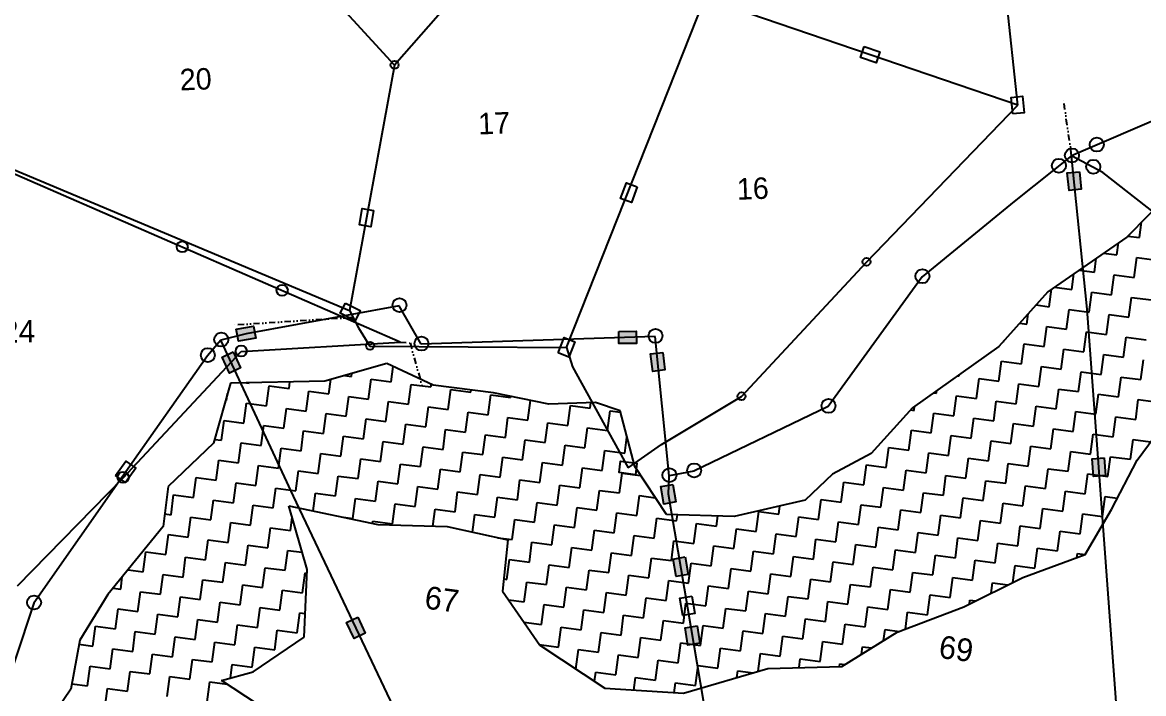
# Model space of a CAD drawing. Header units: metres. Extents: x 291285 to 296393, y 1982985 to 1990470.
# Drawn here: x 293121 to 294033, y 1986181 to 1986727 of the extents above; entities that cross this region are included whole.
import ezdxf

# ---------------------------------------------------------------- set-up
doc = ezdxf.new("R2010")
doc.units = ezdxf.units.M
doc.linetypes.add('DIVIDE', pattern=[1.25, 0.5, -0.25, 0, -0.25, 0, -0.25])
for name, color, linetype in [('POLY_HATCH', 12, 'Continuous'), ('POLY_PARCEL', 6, 'Continuous'), ('SYM_STONE', 1, 'Continuous'), ('TEXT_PARCEL', 7, 'Continuous'), ('V_BOUND_LINE', 7, 'Continuous'), ('V_DIVIDE_LINE', 7, 'DIVIDE')]:
    doc.layers.add(name, color=color, linetype=linetype)
doc.styles.add('TEXT_MAP', font='')
doc.styles.get('TEXT_MAP').set_extended_font_data('Kruti Dev 050')

msp = doc.modelspace()

# ---------------------------------------------------------------- hatches: boundary and pattern name
for points in [[(293972.47, 1986590.32), (293982.33, 1986591.33), (293980.88, 1986605.57), (293971.02, 1986604.57)], [(293310.92, 1986470.23), (293309.2, 1986479.99), (293295.1, 1986477.5), (293296.82, 1986467.74)], [(293620.51, 1986465.94), (293620.45, 1986475.84), (293606.13, 1986475.74), (293606.19, 1986465.84)], [(293289.62, 1986441.83), (293298.6, 1986446.01), (293292.55, 1986458.99), (293283.57, 1986454.81)], [(293633.85, 1986443.2), (293643.69, 1986444.38), (293641.97, 1986458.6), (293632.13, 1986457.41)], [(293992.31, 1986357.79), (294002.19, 1986358.52), (294001.14, 1986372.8), (293991.26, 1986372.07)], [(293642.92, 1986335.35), (293652.69, 1986337.01), (293650.28, 1986351.13), (293640.51, 1986349.47)], [(293652.96, 1986276.49), (293662.72, 1986278.16), (293660.32, 1986292.27), (293650.55, 1986290.61)], [(293391.03, 1986226.1), (293399.98, 1986230.35), (293393.83, 1986243.28), (293384.88, 1986239.03)], [(293662.5, 1986220.58), (293672.26, 1986222.24), (293669.85, 1986236.36), (293660.09, 1986234.69)]]:
    msp.add_hatch(color=256).paths.add_polyline_path(points)

# ---------------------------------------------------------------- linework, layer by layer
for points in [[(293805.78, 1986707.27), (293818.61, 1986703.08), (293815.71, 1986694.2), (293802.87, 1986698.4)], [(293926.79, 1986652.59), (293925.42, 1986666.02), (293934.71, 1986666.97), (293936.08, 1986653.54)], [(293980.88, 1986605.57), (293982.33, 1986591.33), (293972.47, 1986590.32), (293971.02, 1986604.57)], [(293621.17, 1986593.22), (293616.48, 1986580.56), (293607.72, 1986583.8), (293612.41, 1986596.47)], [(293406.76, 1986574.12), (293404.51, 1986560.81), (293395.3, 1986562.37), (293397.55, 1986575.68)], [(293383.92, 1986498.78), (293395.94, 1986492.64), (293391.7, 1986484.32), (293379.67, 1986490.46)], [(293295.1, 1986477.5), (293309.2, 1986479.99), (293310.92, 1986470.23), (293296.82, 1986467.74)], [(293606.13, 1986475.74), (293620.45, 1986475.84), (293620.51, 1986465.94), (293606.19, 1986465.84)], [(293556.95, 1986458.16), (293561.85, 1986470.74), (293570.55, 1986467.35), (293565.65, 1986454.77)], [(293292.55, 1986458.99), (293298.6, 1986446.01), (293289.62, 1986441.83), (293283.57, 1986454.81)], [(293641.97, 1986458.6), (293643.69, 1986444.38), (293633.85, 1986443.2), (293632.13, 1986457.41)], [(294001.14, 1986372.8), (294002.19, 1986358.52), (293992.31, 1986357.79), (293991.26, 1986372.07)], [(293196.98, 1986358.55), (293205.23, 1986370.25), (293213.33, 1986364.54), (293205.07, 1986352.84)], [(293619.84, 1986359.18), (293606.44, 1986360.84), (293607.59, 1986370.11), (293620.99, 1986368.44)], [(293650.28, 1986351.13), (293652.69, 1986337.01), (293642.92, 1986335.35), (293640.51, 1986349.47)], [(293660.32, 1986292.27), (293662.72, 1986278.16), (293652.96, 1986276.49), (293650.55, 1986290.61)], [(293665.74, 1986260.5), (293668.14, 1986246.38), (293658.38, 1986244.72), (293655.97, 1986258.84)], [(293393.83, 1986243.28), (293399.98, 1986230.35), (293391.03, 1986226.1), (293384.88, 1986239.03)], [(293669.85, 1986236.36), (293672.26, 1986222.24), (293662.5, 1986220.58), (293660.09, 1986234.69)]]:
    msp.add_lwpolyline(points, close=True)
at = {"layer": 'POLY_HATCH'}
for p, q in [((294062.14, 1986595.9), (294019.4, 1986552.41)), ((294019.4, 1986552.41), (293955.19, 1986507.95)), ((293955.19, 1986507.95), (293915.35, 1986463.31)), ((293915.35, 1986463.31), (293845.1, 1986413.55)), ((293417.51, 1986449.55), (293367.19, 1986435.25)), ((293455.21, 1986431.99), (293417.51, 1986449.55)), ((293367.19, 1986435.25), (293290.34, 1986433.61)), ((293290.34, 1986433.61), (293276.63, 1986384.75)), ((293504.35, 1986425.87), (293455.21, 1986431.99)), ((293549.24, 1986416.5), (293504.35, 1986425.87)), ((293587.18, 1986417.95), (293549.24, 1986416.5)), ((293607.24, 1986411.11), (293587.18, 1986417.95)), ((293619.16, 1986365.72), (293607.24, 1986411.11)), ((293845.1, 1986413.55), (293811.59, 1986376.45)), ((294027.82, 1986371.08), (294055.23, 1986408.22)), ((293276.63, 1986384.75), (293239.58, 1986349.65)), ((293811.59, 1986376.45), (293780.02, 1986359.67)), ((294006.86, 1986330.8), (294027.82, 1986371.08)), ((293644.9, 1986326.88), (293619.16, 1986365.72)), ((293780.02, 1986359.67), (293757.78, 1986338.61)), ((293239.58, 1986349.65), (293235.65, 1986317.02)), ((293757.78, 1986338.61), (293699.98, 1986325.31)), ((293352.65, 1986282.11), (293337.78, 1986333.99)), ((293337.78, 1986333.99), (293410.11, 1986318.7)), ((293699.98, 1986325.31), (293644.9, 1986326.88)), ((293985.64, 1986294.37), (294006.86, 1986330.8)), ((293235.65, 1986317.02), (293190.57, 1986261.64)), ((293410.11, 1986318.7), (293466.68, 1986316.93)), ((293466.68, 1986316.93), (293515.97, 1986306.22)), ((293515.97, 1986306.22), (293511.6, 1986264.51)), ((293934.74, 1986275.58), (293985.64, 1986294.37)), ((293350.34, 1986227.17), (293352.65, 1986282.11)), ((293886.98, 1986251.8), (293934.74, 1986275.58)), ((293190.57, 1986261.64), (293167.76, 1986224.66)), ((293511.6, 1986264.51), (293541.99, 1986220.48)), ((293832.78, 1986231.15), (293886.98, 1986251.8)), ((293167.76, 1986224.66), (293160.59, 1986184.84)), ((293308.83, 1986198.75), (293350.34, 1986227.17)), ((293787.53, 1986203.23), (293832.78, 1986231.15)), ((293541.99, 1986220.48), (293594.95, 1986185.66)), ((293283.14, 1986191.87), (293308.83, 1986198.75)), ((293658.82, 1986181.4), (293727.46, 1986201.66)), ((293727.46, 1986201.66), (293787.53, 1986203.23)), ((293334.7, 1986157.99), (293283.14, 1986191.87)), ((293160.59, 1986184.84), (293143.1, 1986159.34)), ((293594.95, 1986185.66), (293658.82, 1986181.4))]:
    msp.add_line(p, q, dxfattribs=at)
at = {"layer": 'POLY_HATCH', "linetype": 'Continuous'}
for p, q in [((294029.75, 1986551.98), (294031.42, 1986564.64)), ((294020.22, 1986553.24), (294029.75, 1986551.98)), ((294011.41, 1986537.93), (294012.72, 1986547.78)), ((293993.08, 1986523.88), (293994.58, 1986535.22)), ((294000.56, 1986539.36), (294011.41, 1986537.93)), ((294025.46, 1986519.59), (294027.61, 1986535.78)), ((294027.61, 1986535.78), (294043.8, 1986533.64)), ((293980.58, 1986525.53), (293993.08, 1986523.88)), ((293974.74, 1986509.83), (293976.44, 1986522.66)), ((294007.13, 1986505.54), (294009.27, 1986521.73)), ((294009.27, 1986521.73), (294025.46, 1986519.59)), ((293956.41, 1986495.78), (293958.3, 1986510.1)), ((293960.61, 1986511.7), (293974.74, 1986509.83)), ((293988.79, 1986491.49), (293990.93, 1986507.68)), ((293990.93, 1986507.68), (294007.13, 1986505.54)), ((294021.18, 1986487.21), (294023.32, 1986503.4)), ((294023.32, 1986503.4), (294039.51, 1986501.26)), ((293938.07, 1986481.72), (293939.16, 1986489.99)), ((293945.6, 1986497.2), (293956.41, 1986495.78)), ((293970.46, 1986477.44), (293972.6, 1986493.63)), ((293972.6, 1986493.63), (293988.79, 1986491.49)), ((294002.84, 1986473.15), (294004.99, 1986489.35)), ((294004.99, 1986489.35), (294021.18, 1986487.21)), ((293932.45, 1986482.47), (293938.07, 1986481.72)), ((293952.12, 1986463.39), (293954.26, 1986479.58)), ((293954.26, 1986479.58), (293970.46, 1986477.44)), ((293984.51, 1986459.1), (293986.65, 1986475.3)), ((293986.65, 1986475.3), (294002.84, 1986473.15)), ((294016.89, 1986454.82), (294019.04, 1986471.01)), ((294019.04, 1986471.01), (294035.23, 1986468.87)), ((293919.3, 1986467.73), (293919.73, 1986467.67)), ((293919.73, 1986467.67), (293919.82, 1986468.31)), ((293933.79, 1986449.34), (293935.93, 1986465.53)), ((293935.93, 1986465.53), (293952.12, 1986463.39)), ((293966.17, 1986445.05), (293968.31, 1986461.25)), ((293968.31, 1986461.25), (293984.51, 1986459.1)), ((293998.56, 1986440.77), (294000.7, 1986456.96)), ((294000.7, 1986456.96), (294016.89, 1986454.82)), ((294030.94, 1986436.48), (294033.09, 1986452.68)), ((293421.09, 1986434.79), (293422.72, 1986447.12)), ((293915.45, 1986435.29), (293917.59, 1986451.48)), ((293917.59, 1986451.48), (293933.79, 1986449.34)), ((293947.84, 1986431), (293949.98, 1986447.2)), ((293949.98, 1986447.2), (293966.17, 1986445.05)), ((293337.98, 1986429.31), (293338.68, 1986434.64)), ((293370.36, 1986425.03), (293371.89, 1986436.59)), ((293383.21, 1986439.8), (293388.7, 1986439.08)), ((293388.7, 1986439.08), (293389.01, 1986441.45)), ((293402.75, 1986420.74), (293404.89, 1986436.93)), ((293404.89, 1986436.93), (293421.09, 1986434.79)), ((293882.03, 1986439.71), (293883.06, 1986439.57)), ((293883.06, 1986439.57), (293883.19, 1986440.53)), ((293897.11, 1986421.24), (293899.26, 1986437.43)), ((293899.26, 1986437.43), (293915.45, 1986435.29)), ((293980.22, 1986426.72), (293982.36, 1986442.91)), ((293982.36, 1986442.91), (293998.56, 1986440.77)), ((294012.61, 1986422.43), (294014.75, 1986438.63)), ((294014.75, 1986438.63), (294030.94, 1986436.48)), ((293287.26, 1986419.55), (293288.02, 1986425.35)), ((293303.4, 1986433.89), (293305.59, 1986433.6)), ((293305.59, 1986433.6), (293305.64, 1986433.93)), ((293319.64, 1986415.26), (293321.79, 1986431.45)), ((293321.79, 1986431.45), (293337.98, 1986429.31)), ((293352.03, 1986410.98), (293354.17, 1986427.17)), ((293354.17, 1986427.17), (293370.36, 1986425.03)), ((293435.14, 1986416.46), (293437.28, 1986432.65)), ((293437.28, 1986432.65), (293453.47, 1986430.51)), ((293453.47, 1986430.51), (293453.76, 1986432.66)), ((293467.52, 1986412.17), (293469.67, 1986428.36)), ((293469.67, 1986428.36), (293485.86, 1986426.22)), ((293485.86, 1986426.22), (293486.11, 1986428.14)), ((293862.43, 1986425.83), (293864.73, 1986425.52)), ((293864.73, 1986425.52), (293865.01, 1986427.65)), ((293929.5, 1986416.95), (293931.64, 1986433.15)), ((293931.64, 1986433.15), (293947.84, 1986431)), ((293961.89, 1986412.67), (293964.03, 1986428.86)), ((293964.03, 1986428.86), (293980.22, 1986426.72)), ((293286.43, 1986419.66), (293287.26, 1986419.55)), ((293301.31, 1986401.21), (293303.45, 1986417.4)), ((293303.45, 1986417.4), (293319.64, 1986415.26)), ((293384.42, 1986406.69), (293386.56, 1986422.88)), ((293386.56, 1986422.88), (293402.75, 1986420.74)), ((293416.8, 1986402.41), (293418.94, 1986418.6)), ((293418.94, 1986418.6), (293435.14, 1986416.46)), ((293499.91, 1986407.89), (293502.05, 1986424.08)), ((293502.05, 1986424.08), (293518.24, 1986421.94)), ((293518.24, 1986421.94), (293518.38, 1986422.94)), ((293532.3, 1986403.6), (293534.41, 1986419.59)), ((293583.02, 1986413.37), (293583.61, 1986417.82)), ((293878.78, 1986407.19), (293880.92, 1986423.38)), ((293880.92, 1986423.38), (293897.11, 1986421.24)), ((293911.16, 1986402.9), (293913.31, 1986419.09)), ((293913.31, 1986419.09), (293929.5, 1986416.95)), ((293994.27, 1986408.38), (293996.42, 1986424.58)), ((293996.42, 1986424.58), (294012.61, 1986422.43)), ((294026.66, 1986404.1), (294028.8, 1986420.29)), ((294028.8, 1986420.29), (294044.99, 1986418.15)), ((293333.69, 1986396.92), (293335.84, 1986413.12)), ((293335.84, 1986413.12), (293352.03, 1986410.98)), ((293366.08, 1986392.64), (293368.22, 1986408.83)), ((293368.22, 1986408.83), (293384.42, 1986406.69)), ((293449.19, 1986398.12), (293451.33, 1986414.31)), ((293451.33, 1986414.31), (293467.52, 1986412.17)), ((293481.57, 1986393.83), (293483.72, 1986410.03)), ((293483.72, 1986410.03), (293499.91, 1986407.89)), ((293564.68, 1986399.32), (293566.82, 1986415.51)), ((293566.82, 1986415.51), (293583.02, 1986413.37)), ((293597.07, 1986395.03), (293599.21, 1986411.22)), ((293599.21, 1986411.22), (293607.5, 1986410.13)), ((293843.56, 1986411.85), (293846.39, 1986411.47)), ((293846.39, 1986411.47), (293846.83, 1986414.78)), ((293860.44, 1986393.14), (293862.59, 1986409.33)), ((293862.59, 1986409.33), (293878.78, 1986407.19)), ((293943.55, 1986398.62), (293945.69, 1986414.81)), ((293945.69, 1986414.81), (293961.89, 1986412.67)), ((293975.94, 1986394.33), (293978.08, 1986410.52)), ((293978.08, 1986410.52), (293994.27, 1986408.38)), ((293282.97, 1986387.16), (293285.11, 1986403.35)), ((293285.11, 1986403.35), (293301.31, 1986401.21)), ((293315.36, 1986382.87), (293317.5, 1986399.07)), ((293317.5, 1986399.07), (293333.69, 1986396.92)), ((293398.47, 1986388.35), (293400.61, 1986404.55)), ((293400.61, 1986404.55), (293416.8, 1986402.41)), ((293430.85, 1986384.07), (293432.99, 1986400.26)), ((293432.99, 1986400.26), (293449.19, 1986398.12)), ((293513.96, 1986389.55), (293516.1, 1986405.74)), ((293516.1, 1986405.74), (293532.3, 1986403.6)), ((293546.35, 1986385.26), (293548.49, 1986401.46)), ((293548.49, 1986401.46), (293564.68, 1986399.32)), ((293892.83, 1986388.85), (293894.97, 1986405.04)), ((293894.97, 1986405.04), (293911.16, 1986402.9)), ((293925.22, 1986384.57), (293927.36, 1986400.76)), ((293927.36, 1986400.76), (293943.55, 1986398.62)), ((294008.32, 1986390.05), (294010.47, 1986406.24)), ((294010.47, 1986406.24), (294026.66, 1986404.1)), ((293347.74, 1986378.59), (293349.89, 1986394.78)), ((293349.89, 1986394.78), (293366.08, 1986392.64)), ((293380.13, 1986374.3), (293382.27, 1986390.5)), ((293382.27, 1986390.5), (293398.47, 1986388.35)), ((293463.24, 1986379.78), (293465.38, 1986395.98)), ((293465.38, 1986395.98), (293481.57, 1986393.83)), ((293495.62, 1986375.5), (293497.77, 1986391.69)), ((293497.77, 1986391.69), (293513.96, 1986389.55)), ((293578.73, 1986380.98), (293580.87, 1986397.17)), ((293580.87, 1986397.17), (293597.07, 1986395.03)), ((293611.12, 1986376.69), (293612.85, 1986389.76)), ((293842.11, 1986379.09), (293844.25, 1986395.28)), ((293844.25, 1986395.28), (293860.44, 1986393.14)), ((293874.49, 1986374.8), (293876.64, 1986390.99)), ((293876.64, 1986390.99), (293892.83, 1986388.85)), ((293957.6, 1986380.28), (293959.74, 1986396.47)), ((293959.74, 1986396.47), (293975.94, 1986394.33)), ((293989.99, 1986376), (293992.13, 1986392.19)), ((293992.13, 1986392.19), (294008.32, 1986390.05)), ((293277.51, 1986387.88), (293282.97, 1986387.16)), ((293297.02, 1986368.82), (293299.16, 1986385.02)), ((293299.16, 1986385.02), (293315.36, 1986382.87)), ((293329.41, 1986364.54), (293331.55, 1986380.73)), ((293331.55, 1986380.73), (293347.74, 1986378.59)), ((293412.52, 1986370.02), (293414.66, 1986386.21)), ((293414.66, 1986386.21), (293430.85, 1986384.07)), ((293444.9, 1986365.73), (293447.04, 1986381.93)), ((293447.04, 1986381.93), (293463.24, 1986379.78)), ((293528.01, 1986371.21), (293530.15, 1986387.41)), ((293530.15, 1986387.41), (293546.35, 1986385.26)), ((293560.4, 1986366.93), (293562.54, 1986383.12)), ((293562.54, 1986383.12), (293578.73, 1986380.98)), ((293823.77, 1986365.04), (293825.91, 1986381.23)), ((293825.91, 1986381.23), (293842.11, 1986379.09)), ((293906.88, 1986370.52), (293909.02, 1986386.71)), ((293909.02, 1986386.71), (293925.22, 1986384.57)), ((293939.27, 1986366.23), (293941.41, 1986382.42)), ((293941.41, 1986382.42), (293957.6, 1986380.28)), ((294022.37, 1986371.71), (294024.52, 1986387.9)), ((294024.52, 1986387.9), (294038.84, 1986386.01)), ((293264.38, 1986373.14), (293264.64, 1986373.11)), ((293264.64, 1986373.11), (293264.68, 1986373.42)), ((293278.69, 1986354.77), (293280.83, 1986370.97)), ((293280.83, 1986370.97), (293297.02, 1986368.82)), ((293361.79, 1986360.25), (293363.94, 1986376.45)), ((293363.94, 1986376.45), (293380.13, 1986374.3)), ((293394.18, 1986355.97), (293396.32, 1986372.16)), ((293396.32, 1986372.16), (293412.52, 1986370.02)), ((293477.29, 1986361.45), (293479.43, 1986377.64)), ((293479.43, 1986377.64), (293495.62, 1986375.5)), ((293509.67, 1986357.16), (293511.82, 1986373.36)), ((293511.82, 1986373.36), (293528.01, 1986371.21)), ((293592.78, 1986362.64), (293594.93, 1986378.84)), ((293594.93, 1986378.84), (293611.12, 1986376.69)), ((293856.16, 1986360.75), (293858.3, 1986376.94)), ((293858.3, 1986376.94), (293874.49, 1986374.8)), ((293888.54, 1986356.46), (293890.69, 1986372.66)), ((293890.69, 1986372.66), (293906.88, 1986370.52)), ((293971.65, 1986361.95), (293973.79, 1986378.14)), ((293973.79, 1986378.14), (293989.99, 1986376)), ((294004.04, 1986357.66), (294006.18, 1986373.85)), ((294006.18, 1986373.85), (294022.37, 1986371.71)), ((293311.07, 1986350.49), (293313.21, 1986366.68)), ((293313.21, 1986366.68), (293329.41, 1986364.54)), ((293343.46, 1986346.2), (293345.6, 1986362.4)), ((293345.6, 1986362.4), (293361.79, 1986360.25)), ((293426.57, 1986351.68), (293428.71, 1986367.88)), ((293428.71, 1986367.88), (293444.9, 1986365.73)), ((293458.95, 1986347.4), (293461.1, 1986363.59)), ((293461.1, 1986363.59), (293477.29, 1986361.45)), ((293542.06, 1986352.88), (293544.2, 1986369.07)), ((293544.2, 1986369.07), (293560.4, 1986366.93)), ((293574.45, 1986348.59), (293576.59, 1986364.79)), ((293576.59, 1986364.79), (293592.78, 1986362.64)), ((293805.44, 1986350.98), (293807.58, 1986367.18)), ((293807.58, 1986367.18), (293823.77, 1986365.04)), ((293837.82, 1986346.7), (293839.96, 1986362.89)), ((293839.96, 1986362.89), (293856.16, 1986360.75)), ((293920.93, 1986352.18), (293923.07, 1986368.37)), ((293923.07, 1986368.37), (293939.27, 1986366.23)), ((293953.32, 1986347.89), (293955.46, 1986364.09)), ((293955.46, 1986364.09), (293971.65, 1986361.95)), ((293260.35, 1986340.72), (293262.49, 1986356.92)), ((293262.49, 1986356.92), (293278.69, 1986354.77)), ((293292.74, 1986336.44), (293294.88, 1986352.63)), ((293294.88, 1986352.63), (293311.07, 1986350.49)), ((293375.84, 1986341.92), (293377.99, 1986358.11)), ((293377.99, 1986358.11), (293394.18, 1986355.97)), ((293408.23, 1986337.63), (293410.37, 1986353.83)), ((293410.37, 1986353.83), (293426.57, 1986351.68)), ((293491.34, 1986343.11), (293493.48, 1986359.31)), ((293493.48, 1986359.31), (293509.67, 1986357.16)), ((293523.73, 1986338.83), (293525.87, 1986355.02)), ((293525.87, 1986355.02), (293542.06, 1986352.88)), ((293606.83, 1986344.31), (293608.98, 1986360.5)), ((293608.98, 1986360.5), (293623.93, 1986358.52)), ((293787.1, 1986336.93), (293789.24, 1986353.13)), ((293789.24, 1986353.13), (293805.44, 1986350.98)), ((293870.21, 1986342.41), (293872.35, 1986358.61)), ((293872.35, 1986358.61), (293888.54, 1986356.46)), ((293902.59, 1986338.13), (293904.74, 1986354.32)), ((293904.74, 1986354.32), (293920.93, 1986352.18)), ((293985.7, 1986343.61), (293987.85, 1986359.8)), ((293987.85, 1986359.8), (294004.04, 1986357.66)), ((293325.12, 1986332.15), (293327.27, 1986348.35)), ((293327.27, 1986348.35), (293343.46, 1986346.2)), ((293357.76, 1986329.76), (293359.65, 1986344.06)), ((293359.65, 1986344.06), (293375.84, 1986341.92)), ((293440.62, 1986333.35), (293442.76, 1986349.54)), ((293442.76, 1986349.54), (293458.95, 1986347.4)), ((293473, 1986329.06), (293475.15, 1986345.26)), ((293475.15, 1986345.26), (293491.34, 1986343.11)), ((293556.11, 1986334.54), (293558.25, 1986350.74)), ((293558.25, 1986350.74), (293574.45, 1986348.59)), ((293588.5, 1986330.26), (293590.64, 1986346.45)), ((293590.64, 1986346.45), (293606.83, 1986344.31)), ((293819.49, 1986332.65), (293821.63, 1986348.84)), ((293821.63, 1986348.84), (293837.82, 1986346.7)), ((293851.87, 1986328.36), (293854.02, 1986344.56)), ((293854.02, 1986344.56), (293870.21, 1986342.41)), ((293934.98, 1986333.84), (293937.12, 1986350.04)), ((293937.12, 1986350.04), (293953.32, 1986347.89)), ((293967.37, 1986329.56), (293969.51, 1986345.75)), ((293969.51, 1986345.75), (293985.7, 1986343.61)), ((293242.01, 1986326.67), (293244.16, 1986342.86)), ((293244.16, 1986342.86), (293260.35, 1986340.72)), ((293274.4, 1986322.39), (293276.54, 1986338.58)), ((293276.54, 1986338.58), (293292.74, 1986336.44)), ((293306.79, 1986318.1), (293308.93, 1986334.29)), ((293308.93, 1986334.29), (293325.12, 1986332.15)), ((293389.9, 1986323.58), (293392.04, 1986339.78)), ((293392.04, 1986339.78), (293408.23, 1986337.63)), ((293422.28, 1986319.3), (293424.42, 1986335.49)), ((293424.42, 1986335.49), (293440.62, 1986333.35)), ((293505.39, 1986324.78), (293507.53, 1986340.97)), ((293507.53, 1986340.97), (293523.73, 1986338.83)), ((293537.78, 1986320.49), (293539.92, 1986336.69)), ((293539.92, 1986336.69), (293556.11, 1986334.54)), ((293620.88, 1986325.97), (293623.03, 1986342.17)), ((293623.03, 1986342.17), (293635.9, 1986340.46)), ((293768.76, 1986322.88), (293770.91, 1986339.08)), ((293770.91, 1986339.08), (293787.1, 1986336.93)), ((293801.15, 1986318.6), (293803.29, 1986334.79)), ((293803.29, 1986334.79), (293819.49, 1986332.65)), ((293884.26, 1986324.08), (293886.4, 1986340.27)), ((293886.4, 1986340.27), (293902.59, 1986338.13)), ((293916.65, 1986319.79), (293918.79, 1986335.99)), ((293918.79, 1986335.99), (293934.98, 1986333.84)), ((293999.75, 1986325.27), (294001.9, 1986341.47)), ((294001.9, 1986341.47), (294011.73, 1986340.17)), ((293236.89, 1986327.35), (293242.01, 1986326.67)), ((293454.97, 1986317.3), (293456.81, 1986331.21)), ((293456.81, 1986331.21), (293473, 1986329.06)), ((293487.28, 1986312.45), (293489.2, 1986326.92)), ((293489.2, 1986326.92), (293505.39, 1986324.78)), ((293570.16, 1986316.21), (293572.3, 1986332.4)), ((293572.3, 1986332.4), (293588.5, 1986330.26)), ((293602.55, 1986311.92), (293604.69, 1986328.12)), ((293604.69, 1986328.12), (293620.88, 1986325.97)), ((293653.27, 1986321.69), (293653.92, 1986326.62)), ((293685.66, 1986317.4), (293686.75, 1986325.68)), ((293718.04, 1986313.12), (293720.19, 1986329.31)), ((293720.19, 1986329.31), (293736.38, 1986327.17)), ((293736.38, 1986327.17), (293737.27, 1986333.89)), ((293750.43, 1986308.83), (293752.57, 1986325.03)), ((293752.57, 1986325.03), (293768.76, 1986322.88)), ((293833.54, 1986314.31), (293835.68, 1986330.51)), ((293835.68, 1986330.51), (293851.87, 1986328.36)), ((293865.92, 1986310.03), (293868.07, 1986326.22)), ((293868.07, 1986326.22), (293884.26, 1986324.08)), ((293949.03, 1986315.51), (293951.17, 1986331.7)), ((293951.17, 1986331.7), (293967.37, 1986329.56)), ((293981.42, 1986311.22), (293983.56, 1986327.42)), ((293983.56, 1986327.42), (293999.75, 1986325.27)), ((293256.07, 1986308.34), (293258.21, 1986324.53)), ((293258.21, 1986324.53), (293274.4, 1986322.39)), ((293288.45, 1986304.05), (293290.59, 1986320.24)), ((293290.59, 1986320.24), (293306.79, 1986318.1)), ((293320.84, 1986299.77), (293322.98, 1986315.96)), ((293322.98, 1986315.96), (293339.17, 1986313.82)), ((293339.17, 1986313.82), (293340.56, 1986324.29)), ((293382.19, 1986324.6), (293389.9, 1986323.58)), ((293405.85, 1986319.6), (293406.09, 1986321.44)), ((293406.09, 1986321.44), (293422.28, 1986319.3)), ((293519.44, 1986306.44), (293521.58, 1986322.63)), ((293521.58, 1986322.63), (293537.78, 1986320.49)), ((293551.83, 1986302.16), (293553.97, 1986318.35)), ((293553.97, 1986318.35), (293570.16, 1986316.21)), ((293634.93, 1986307.64), (293637.08, 1986323.83)), ((293637.08, 1986323.83), (293653.27, 1986321.69)), ((293667.32, 1986303.35), (293669.46, 1986319.55)), ((293669.46, 1986319.55), (293685.66, 1986317.4)), ((293782.82, 1986304.55), (293784.96, 1986320.74)), ((293784.96, 1986320.74), (293801.15, 1986318.6)), ((293815.2, 1986300.26), (293817.34, 1986316.46)), ((293817.34, 1986316.46), (293833.54, 1986314.31)), ((293898.31, 1986305.74), (293900.45, 1986321.94)), ((293900.45, 1986321.94), (293916.65, 1986319.79)), ((293930.7, 1986301.46), (293932.84, 1986317.65)), ((293932.84, 1986317.65), (293949.03, 1986315.51)), ((293237.73, 1986294.29), (293239.87, 1986310.48)), ((293239.87, 1986310.48), (293256.07, 1986308.34)), ((293507.95, 1986307.96), (293519.44, 1986306.44)), ((293584.21, 1986297.87), (293586.36, 1986314.06)), ((293586.36, 1986314.06), (293602.55, 1986311.92)), ((293616.6, 1986293.59), (293618.74, 1986309.78)), ((293618.74, 1986309.78), (293634.93, 1986307.64)), ((293699.71, 1986299.07), (293701.85, 1986315.26)), ((293701.85, 1986315.26), (293718.04, 1986313.12)), ((293732.09, 1986294.78), (293734.24, 1986310.98)), ((293734.24, 1986310.98), (293750.43, 1986308.83)), ((293764.48, 1986290.5), (293766.62, 1986306.69)), ((293766.62, 1986306.69), (293782.82, 1986304.55)), ((293847.59, 1986295.98), (293849.73, 1986312.17)), ((293849.73, 1986312.17), (293865.92, 1986310.03)), ((293879.97, 1986291.69), (293882.12, 1986307.89)), ((293882.12, 1986307.89), (293898.31, 1986305.74)), ((293963.08, 1986297.17), (293965.22, 1986313.37)), ((293965.22, 1986313.37), (293981.42, 1986311.22)), ((293270.12, 1986290), (293272.26, 1986306.19)), ((293272.26, 1986306.19), (293288.45, 1986304.05)), ((293302.5, 1986285.72), (293304.64, 1986301.91)), ((293304.64, 1986301.91), (293320.84, 1986299.77)), ((293334.89, 1986281.43), (293337.03, 1986297.62)), ((293337.03, 1986297.62), (293348.64, 1986296.09)), ((293533.49, 1986288.11), (293535.63, 1986304.3)), ((293535.63, 1986304.3), (293551.83, 1986302.16)), ((293565.88, 1986283.82), (293568.02, 1986300.01)), ((293568.02, 1986300.01), (293584.21, 1986297.87)), ((293648.99, 1986289.3), (293651.13, 1986305.49)), ((293651.13, 1986305.49), (293667.32, 1986303.35)), ((293681.37, 1986285.02), (293683.51, 1986301.21)), ((293683.51, 1986301.21), (293699.71, 1986299.07)), ((293796.87, 1986286.21), (293799.01, 1986302.41)), ((293799.01, 1986302.41), (293815.2, 1986300.26)), ((293829.25, 1986281.93), (293831.39, 1986298.12)), ((293831.39, 1986298.12), (293847.59, 1986295.98)), ((293912.36, 1986287.41), (293914.5, 1986303.6)), ((293914.5, 1986303.6), (293930.7, 1986301.46)), ((293944.75, 1986283.12), (293946.89, 1986299.32)), ((293946.89, 1986299.32), (293963.08, 1986297.17)), ((293219.39, 1986280.23), (293221.54, 1986296.43)), ((293221.54, 1986296.43), (293237.73, 1986294.29)), ((293251.78, 1986275.95), (293253.92, 1986292.14)), ((293253.92, 1986292.14), (293270.12, 1986290)), ((293515.16, 1986274.06), (293517.3, 1986290.25)), ((293517.3, 1986290.25), (293533.49, 1986288.11)), ((293598.26, 1986279.54), (293600.41, 1986295.73)), ((293600.41, 1986295.73), (293616.6, 1986293.59)), ((293630.65, 1986275.25), (293632.79, 1986291.44)), ((293632.79, 1986291.44), (293648.99, 1986289.3)), ((293713.76, 1986280.73), (293715.9, 1986296.92)), ((293715.9, 1986296.92), (293732.09, 1986294.78)), ((293746.14, 1986276.45), (293748.29, 1986292.64)), ((293748.29, 1986292.64), (293764.48, 1986290.5)), ((293861.64, 1986277.64), (293863.78, 1986293.84)), ((293863.78, 1986293.84), (293879.97, 1986291.69)), ((293894.02, 1986273.36), (293896.17, 1986289.55)), ((293896.17, 1986289.55), (293912.36, 1986287.41)), ((293978.86, 1986291.86), (293979.27, 1986295.03)), ((293979.27, 1986295.03), (293985.29, 1986294.24)), ((293207.04, 1986281.87), (293219.39, 1986280.23)), ((293284.17, 1986271.66), (293286.31, 1986287.86)), ((293286.31, 1986287.86), (293302.5, 1986285.72)), ((293316.55, 1986267.38), (293318.7, 1986283.57)), ((293318.7, 1986283.57), (293334.89, 1986281.43)), ((293547.54, 1986269.77), (293549.68, 1986285.96)), ((293549.68, 1986285.96), (293565.88, 1986283.82)), ((293579.93, 1986265.49), (293582.07, 1986281.68)), ((293582.07, 1986281.68), (293598.26, 1986279.54)), ((293663.04, 1986270.97), (293665.18, 1986287.16)), ((293665.18, 1986287.16), (293681.37, 1986285.02)), ((293695.42, 1986266.68), (293697.56, 1986282.87)), ((293697.56, 1986282.87), (293713.76, 1986280.73)), ((293778.53, 1986272.16), (293780.67, 1986288.35)), ((293780.67, 1986288.35), (293796.87, 1986286.21)), ((293810.92, 1986267.88), (293813.06, 1986284.07)), ((293813.06, 1986284.07), (293829.25, 1986281.93)), ((293843.3, 1986263.59), (293845.45, 1986279.78)), ((293845.45, 1986279.78), (293861.64, 1986277.64)), ((293926.74, 1986271.6), (293928.55, 1986285.26)), ((293928.55, 1986285.26), (293944.75, 1986283.12)), ((293201.06, 1986266.18), (293202.38, 1986276.15)), ((293233.44, 1986261.9), (293235.59, 1986278.09)), ((293235.59, 1986278.09), (293251.78, 1986275.95)), ((293265.83, 1986257.61), (293267.97, 1986273.81)), ((293267.97, 1986273.81), (293284.17, 1986271.66)), ((293348.94, 1986263.09), (293351.08, 1986279.29)), ((293351.08, 1986279.29), (293352.52, 1986279.1)), ((293512.63, 1986274.39), (293515.16, 1986274.06)), ((293529.21, 1986255.72), (293531.35, 1986271.91)), ((293531.35, 1986271.91), (293547.54, 1986269.77)), ((293612.31, 1986261.2), (293614.46, 1986277.39)), ((293614.46, 1986277.39), (293630.65, 1986275.25)), ((293644.7, 1986256.92), (293646.84, 1986273.11)), ((293646.84, 1986273.11), (293663.04, 1986270.97)), ((293727.81, 1986262.4), (293729.95, 1986278.59)), ((293729.95, 1986278.59), (293746.14, 1986276.45)), ((293760.19, 1986258.11), (293762.34, 1986274.3)), ((293762.34, 1986274.3), (293778.53, 1986272.16)), ((293875.69, 1986259.31), (293877.83, 1986275.5)), ((293877.83, 1986275.5), (293894.02, 1986273.36)), ((293909.11, 1986262.81), (293910.22, 1986271.21)), ((293910.22, 1986271.21), (293922.67, 1986269.57)), ((293194.93, 1986267), (293201.06, 1986266.18)), ((293215.11, 1986247.85), (293217.25, 1986264.04)), ((293217.25, 1986264.04), (293233.44, 1986261.9)), ((293298.22, 1986253.33), (293300.36, 1986269.52)), ((293300.36, 1986269.52), (293316.55, 1986267.38)), ((293330.6, 1986249.04), (293332.75, 1986265.24)), ((293332.75, 1986265.24), (293348.94, 1986263.09)), ((293561.59, 1986251.43), (293563.73, 1986267.63)), ((293563.73, 1986267.63), (293579.93, 1986265.49)), ((293593.98, 1986247.15), (293596.12, 1986263.34)), ((293596.12, 1986263.34), (293612.31, 1986261.2)), ((293677.09, 1986252.63), (293679.23, 1986268.82)), ((293679.23, 1986268.82), (293695.42, 1986266.68)), ((293709.47, 1986248.35), (293711.62, 1986264.54)), ((293711.62, 1986264.54), (293727.81, 1986262.4)), ((293792.58, 1986253.83), (293794.72, 1986270.02)), ((293794.72, 1986270.02), (293810.92, 1986267.88)), ((293824.97, 1986249.54), (293827.11, 1986265.73)), ((293827.11, 1986265.73), (293843.3, 1986263.59)), ((293857.35, 1986245.26), (293859.5, 1986261.45)), ((293859.5, 1986261.45), (293875.69, 1986259.31)), ((293247.5, 1986243.56), (293249.64, 1986259.76)), ((293249.64, 1986259.76), (293265.83, 1986257.61)), ((293279.88, 1986239.28), (293282.02, 1986255.47)), ((293282.02, 1986255.47), (293298.22, 1986253.33)), ((293516.5, 1986257.4), (293529.21, 1986255.72)), ((293543.26, 1986237.38), (293545.4, 1986253.58)), ((293545.4, 1986253.58), (293561.59, 1986251.43)), ((293626.36, 1986242.86), (293628.51, 1986259.06)), ((293628.51, 1986259.06), (293644.7, 1986256.92)), ((293658.75, 1986238.58), (293660.89, 1986254.77)), ((293660.89, 1986254.77), (293677.09, 1986252.63)), ((293741.86, 1986244.06), (293744, 1986260.25)), ((293744, 1986260.25), (293760.19, 1986258.11)), ((293774.25, 1986239.78), (293776.39, 1986255.97)), ((293776.39, 1986255.97), (293792.58, 1986253.83)), ((293891.47, 1986254.03), (293891.88, 1986257.16)), ((293891.88, 1986257.16), (293896.53, 1986256.55)), ((293196.77, 1986233.8), (293198.92, 1986249.99)), ((293198.92, 1986249.99), (293215.11, 1986247.85)), ((293229.16, 1986229.51), (293231.3, 1986245.71)), ((293231.3, 1986245.71), (293247.5, 1986243.56)), ((293312.27, 1986234.99), (293314.41, 1986251.19)), ((293314.41, 1986251.19), (293330.6, 1986249.04)), ((293344.65, 1986230.71), (293346.8, 1986246.9)), ((293346.8, 1986246.9), (293351.14, 1986246.33)), ((293575.64, 1986233.1), (293577.79, 1986249.29)), ((293577.79, 1986249.29), (293593.98, 1986247.15)), ((293608.03, 1986228.81), (293610.17, 1986245.01)), ((293610.17, 1986245.01), (293626.36, 1986242.86)), ((293691.14, 1986234.29), (293693.28, 1986250.49)), ((293693.28, 1986250.49), (293709.47, 1986248.35)), ((293723.52, 1986230.01), (293725.67, 1986246.2)), ((293725.67, 1986246.2), (293741.86, 1986244.06)), ((293806.63, 1986235.49), (293808.77, 1986251.68)), ((293808.77, 1986251.68), (293824.97, 1986249.54)), ((293839.34, 1986233.65), (293841.16, 1986247.4)), ((293841.16, 1986247.4), (293857.35, 1986245.26)), ((293178.44, 1986219.75), (293180.58, 1986235.94)), ((293180.58, 1986235.94), (293196.77, 1986233.8)), ((293261.55, 1986225.23), (293263.69, 1986241.42)), ((293263.69, 1986241.42), (293279.88, 1986239.28)), ((293293.93, 1986220.94), (293296.07, 1986237.14)), ((293296.07, 1986237.14), (293312.27, 1986234.99)), ((293529.02, 1986239.27), (293543.26, 1986237.38)), ((293557.31, 1986219.05), (293559.45, 1986235.24)), ((293559.45, 1986235.24), (293575.64, 1986233.1)), ((293640.42, 1986224.53), (293642.56, 1986240.72)), ((293642.56, 1986240.72), (293658.75, 1986238.58)), ((293672.8, 1986220.24), (293674.94, 1986236.44)), ((293674.94, 1986236.44), (293691.14, 1986234.29)), ((293755.91, 1986225.72), (293758.05, 1986241.92)), ((293758.05, 1986241.92), (293774.25, 1986239.78)), ((293788.3, 1986221.44), (293790.44, 1986237.63)), ((293790.44, 1986237.63), (293806.63, 1986235.49)), ((293210.82, 1986215.46), (293212.97, 1986231.66)), ((293212.97, 1986231.66), (293229.16, 1986229.51)), ((293243.21, 1986211.18), (293245.35, 1986227.37)), ((293245.35, 1986227.37), (293261.55, 1986225.23)), ((293326.32, 1986216.66), (293328.46, 1986232.85)), ((293328.46, 1986232.85), (293344.65, 1986230.71)), ((293589.69, 1986214.76), (293591.84, 1986230.96)), ((293591.84, 1986230.96), (293608.03, 1986228.81)), ((293622.08, 1986210.48), (293624.22, 1986226.67)), ((293624.22, 1986226.67), (293640.42, 1986224.53)), ((293705.19, 1986215.96), (293707.33, 1986232.15)), ((293707.33, 1986232.15), (293723.52, 1986230.01)), ((293737.57, 1986211.67), (293739.72, 1986227.87)), ((293739.72, 1986227.87), (293755.91, 1986225.72)), ((293821.62, 1986224.27), (293822.82, 1986233.35)), ((293822.82, 1986233.35), (293834.49, 1986231.8)), ((293167.14, 1986221.24), (293178.44, 1986219.75)), ((293192.49, 1986201.41), (293194.63, 1986217.6)), ((293194.63, 1986217.6), (293210.82, 1986215.46)), ((293275.6, 1986206.89), (293277.74, 1986223.09)), ((293277.74, 1986223.09), (293293.93, 1986220.94)), ((293307.98, 1986202.61), (293310.13, 1986218.8)), ((293310.13, 1986218.8), (293326.32, 1986216.66)), ((293541.54, 1986221.14), (293557.31, 1986219.05)), ((293571.41, 1986201.14), (293573.5, 1986216.91)), ((293573.5, 1986216.91), (293589.69, 1986214.76)), ((293654.47, 1986206.19), (293656.61, 1986222.39)), ((293656.61, 1986222.39), (293672.8, 1986220.24)), ((293686.85, 1986201.91), (293688.99, 1986218.1)), ((293688.99, 1986218.1), (293705.19, 1986215.96)), ((293769.96, 1986207.39), (293772.1, 1986223.58)), ((293772.1, 1986223.58), (293788.3, 1986221.44)), ((293803.68, 1986213.2), (293804.49, 1986219.3)), ((293804.49, 1986219.3), (293811.96, 1986218.31)), ((293224.87, 1986197.13), (293227.02, 1986213.32)), ((293227.02, 1986213.32), (293243.21, 1986211.18)), ((293257.26, 1986192.84), (293259.4, 1986209.03)), ((293259.4, 1986209.03), (293275.6, 1986206.89)), ((293603.74, 1986196.43), (293605.89, 1986212.62)), ((293605.89, 1986212.62), (293622.08, 1986210.48)), ((293636.13, 1986192.14), (293638.27, 1986208.34)), ((293638.27, 1986208.34), (293654.47, 1986206.19)), ((293719.46, 1986199.29), (293721.38, 1986213.82)), ((293721.38, 1986213.82), (293737.57, 1986211.67)), ((293752.81, 1986202.32), (293753.77, 1986209.53)), ((293753.77, 1986209.53), (293769.96, 1986207.39)), ((293174.15, 1986187.36), (293176.3, 1986203.55)), ((293176.3, 1986203.55), (293192.49, 1986201.41)), ((293206.54, 1986183.08), (293208.68, 1986199.27)), ((293208.68, 1986199.27), (293224.87, 1986197.13)), ((293290.34, 1986193.8), (293291.79, 1986204.75)), ((293291.79, 1986204.75), (293307.98, 1986202.61)), ((293586.57, 1986191.17), (293587.55, 1986198.57)), ((293587.55, 1986198.57), (293603.74, 1986196.43)), ((293668.52, 1986187.86), (293670.66, 1986204.05)), ((293670.66, 1986204.05), (293686.85, 1986201.91)), ((293702.31, 1986194.23), (293703.05, 1986199.77)), ((293703.05, 1986199.77), (293715.48, 1986198.12)), ((293785.88, 1986203.19), (293786.15, 1986205.25)), ((293786.15, 1986205.25), (293789.97, 1986204.74)), ((293161.35, 1986189.06), (293174.15, 1986187.36)), ((293238.93, 1986178.79), (293241.07, 1986194.98)), ((293241.07, 1986194.98), (293257.26, 1986192.84)), ((293271.31, 1986174.51), (293273.45, 1986190.7)), ((293273.45, 1986190.7), (293287.8, 1986188.8)), ((293618.59, 1986184.08), (293619.94, 1986194.29)), ((293619.94, 1986194.29), (293636.13, 1986192.14)), ((293651.25, 1986181.91), (293652.32, 1986190)), ((293652.32, 1986190), (293668.52, 1986187.86)), ((293188.2, 1986169.03), (293190.35, 1986185.22)), ((293190.35, 1986185.22), (293206.54, 1986183.08))]:
    msp.add_line(p, q, dxfattribs=at)
at = {"layer": 'POLY_PARCEL'}
for p, q in [((293423.76, 1986692.16), (293305.07, 1986822.15)), ((293519.78, 1986801.41), (293423.76, 1986692.16)), ((293563.75, 1986462.76), (293676.09, 1986746.69)), ((293930.75, 1986659.78), (293676.09, 1986746.69)), ((293423.76, 1986692.16), (293387.19, 1986492.75)), ((293999.82, 1986604.99), (293974.59, 1986618.38)), ((293987.29, 1986493.79), (293974.59, 1986618.38)), ((294396.83, 1986294.99), (293999.82, 1986604.99)), ((294015.38, 1986111.23), (293987.29, 1986493.79)), ((293341.55, 1986341.76), (293282.66, 1986468.55)), ((293646.6, 1986343.24), (293647.16, 1986358.3)), ((293685.55, 1986114.84), (293646.6, 1986343.24)), ((293498.07, 1986012.37), (293341.55, 1986341.76))]:
    msp.add_line(p, q, dxfattribs=at)
at = {"layer": 'SYM_STONE'}
for centre, radius in [((293423.85, 1986692.46), 3.22), ((293995, 1986627.59), 5.69), ((293974.83, 1986618.87), 5.69), ((293964.21, 1986610.49), 5.69), ((293992.18, 1986609.66), 5.69), ((293251.1, 1986544.54), 4.49), ((293807.71, 1986532.31), 3.22), ((293853.14, 1986520.57), 5.69), ((293332.42, 1986509.13), 4.49), ((293427.88, 1986497.05), 5.69), ((293282.9, 1986469.04), 5.69), ((293445.79, 1986465.79), 5.69), ((293636.08, 1986472.07), 5.69), ((293271.98, 1986456.47), 5.69), ((293299.11, 1986459.75), 4.49), ((293403.95, 1986464.06), 3.22), ((293706.03, 1986422.95), 3.22), ((293776.8, 1986415.13), 5.69), ((293203.1, 1986357.04), 4.49), ((293647.4, 1986358.79), 5.69), ((293667.58, 1986362.66), 5.69), ((293130.59, 1986255.25), 5.69)]:
    msp.add_circle(centre, radius, dxfattribs=at)
at = {"layer": 'V_BOUND_LINE'}
for p, q in [((293930.75, 1986659.78), (293912.84, 1986829.66)), ((294152.85, 1986695.42), (293974.59, 1986618.38)), ((293807.62, 1986532.01), (293930.75, 1986659.78)), ((293009.88, 1986651.09), (293387.19, 1986492.75)), ((293428.31, 1986466.91), (293045.41, 1986633.65)), ((293974.59, 1986618.38), (293927.7, 1986581.4)), ((293927.7, 1986581.4), (293852.9, 1986520.08)), ((293705.94, 1986422.65), (293807.62, 1986532.01)), ((293852.9, 1986520.08), (293776.56, 1986414.64)), ((293427.65, 1986496.56), (293303.01, 1986473.87)), ((293387.19, 1986492.75), (293394.5, 1986478.68)), ((293445.55, 1986465.3), (293427.65, 1986496.56)), ((293303.01, 1986473.87), (293282.66, 1986468.55)), ((293394.5, 1986478.68), (293403.86, 1986463.76)), ((293635.84, 1986471.58), (293445.55, 1986465.3)), ((293647.16, 1986358.3), (293635.84, 1986471.58)), ((293282.66, 1986468.55), (293271.74, 1986455.98)), ((293298.98, 1986459.35), (293428.31, 1986466.91)), ((293403.86, 1986463.76), (293563.75, 1986462.76)), ((293563.75, 1986462.76), (293568.57, 1986446.9)), ((293202.97, 1986356.63), (293298.98, 1986459.35)), ((293271.74, 1986455.98), (293205.15, 1986361.55)), ((293568.57, 1986446.9), (293613.72, 1986364.64)), ((293640.98, 1986383.7), (293705.94, 1986422.65)), ((293776.56, 1986414.64), (293667.34, 1986362.17)), ((293613.72, 1986364.64), (293640.98, 1986383.7)), ((293205.15, 1986361.55), (293130.35, 1986254.76)), ((293667.34, 1986362.17), (293647.16, 1986358.3)), ((293117.16, 1986268.89), (293202.97, 1986356.63)), ((293130.35, 1986254.76), (293089.89, 1986132.84))]:
    msp.add_line(p, q, dxfattribs=at)
at = {"layer": 'V_DIVIDE_LINE', "ltscale": 10}
for p, q in [((293974.59, 1986618.38), (293967.93, 1986664.47)), ((293390.1, 1986487.15), (293291.77, 1986480.84)), ((293428.31, 1986466.91), (293436.46, 1986466.39)), ((293436.46, 1986466.39), (293446.11, 1986431.53))]:
    msp.add_line(p, q, dxfattribs=at)

# ---------------------------------------------------------------- texts
at = {"layer": 'TEXT_PARCEL', "style": 'TEXT_MAP'}
for s, height, rotation, p in [('20', 17.461, 2.19475, (293249.44, 1986671.62)), ('17', 17.461, 2.19475, (293492.13, 1986635.81)), ('16', 17.461, 2.19475, (293702.54, 1986582.7)), ('24', 18.259, 0.46821, (293104.5, 1986466.55)), ('67', 18.521, 352.46292, (293447.53, 1986250.49)), ('69', 18.521, 352.46292, (293865.82, 1986210.32))]:
    msp.add_text(s, height=height, rotation=rotation, dxfattribs=at).set_placement(p)

doc.saveas('drawing.dxf')
